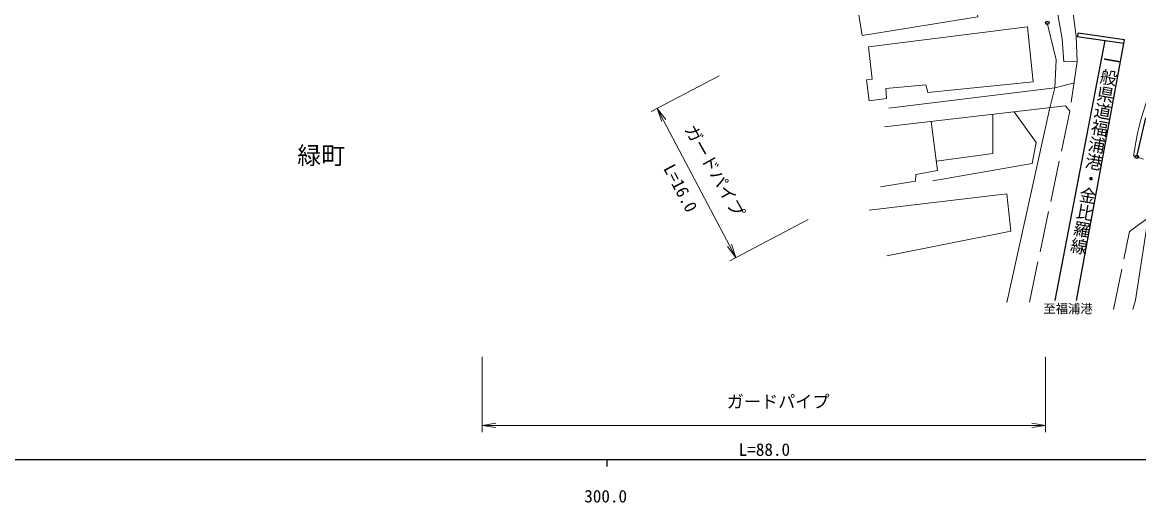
# Model space of a CAD drawing. Units: millimetres, scale not verified. Extents: x 40000 to 680000, y 20000 to 380000.
# Drawn here: x 282767 to 445586, y 198715 to 268808 of the extents above; entities that cross this region are included whole.
import ezdxf
from ezdxf.enums import TextEntityAlignment as Align

# ---------------------------------------------------------------- set-up
doc = ezdxf.new("R2010")
doc.units = ezdxf.units.MM
doc.header["$LTSCALE"] = 1000
doc.linetypes.add('DASHED', pattern=[7.5, 6, -1.5])
doc.layers.add('M-BMK-HTXT', color=7, linetype='Continuous')
for name, color, linetype, lineweight in [('M-STR-HTXT', 7, 'Continuous', 13), ('M-STR-STRC', 7, 'Continuous', 25), ('M-TTL-BAND', 7, 'Continuous', 25), ('M-WORK', 1, 'Continuous', 13)]:
    doc.layers.add(name, color=color, linetype=linetype, lineweight=lineweight)
doc.styles.add('@ＭＳ ゴシック', font='')
doc.styles.add('ＭＳ ゴシック', font='')
doc.styles.get('@ＭＳ ゴシック').set_extended_font_data('@MS Gothic')
doc.styles.get('ＭＳ ゴシック').set_extended_font_data('MS Gothic')

# ---------------------------------------------------------------- blocks, each defined once
blk = doc.blocks.new('open_arrow')
at = {"color": 0, "linetype": 'Continuous', "lineweight": -2}
blk.add_lwpolyline([(7.5, 1.25), (0, 0), (7.5, -1.25)], dxfattribs=at)

msp = doc.modelspace()

# ---------------------------------------------------------------- linework, layer by layer
at = {"layer": 'M-STR-HTXT'}
for p, q in [((384415, 261008), (374496, 255778)), ((375381, 256245), (386851, 234490)), ((397393, 240049), (385966, 234024)), ((349845, 220000), (349845, 209000)), ((431996, 220000), (431996, 209000)), ((349845, 210000), (431996, 210000))]:
    msp.add_line(p, q, dxfattribs=at)
at = {"layer": 'M-STR-STRC'}
for p, q in [((436742, 267223), (436630, 266718)), ((443497, 266262), (436742, 267223)), ((440653, 266151), (433375, 228193)), ((436507, 228219), (443497, 266262)), ((436630, 266718), (443405, 265764)), ((445354, 249413), (446637, 254861))]:
    msp.add_line(p, q, dxfattribs=at)
for centre in [(432262, 268726), (445297, 249170)]:
    msp.add_circle(centre, 250, dxfattribs=at)
at = {"layer": 'M-TTL-BAND'}
for p, q in [((40000, 205000), (579000, 205000)), ((368000, 205000), (368000, 204000))]:
    msp.add_line(p, q, dxfattribs=at)
at = {"layer": 'M-WORK'}
for p, q in [((435965, 270501), (436481, 266748)), ((433576, 263355), (432262, 268726)), ((434417, 266404), (433776, 269938)), ((406165, 265225), (429385, 268128)), ((429385, 268128), (430177, 260107)), ((434667, 263027), (434417, 266404)), ((436481, 266748), (436637, 263105)), ((406703, 260537), (406165, 265225)), ((433335, 259239), (433576, 263355)), ((436637, 263105), (434667, 263027)), ((405890, 260411), (406703, 260537)), ((406271, 257362), (405890, 260411)), ((414556, 259684), (408698, 259157)), ((408698, 259157), (408804, 257679)), ((409165, 256283), (433335, 259239)), ((414820, 258576), (414556, 259684)), ((430177, 260107), (414820, 258576)), ((432607, 256332), (433335, 259239)), ((433335, 259239), (436238, 259978)), ((408804, 257679), (406271, 257362)), ((408532, 253539), (434918, 256600)), ((426352, 227945), (432607, 256332)), ((427443, 255733), (430644, 251270)), ((434918, 256600), (435552, 255861)), ((416266, 247195), (415302, 254325)), ((424311, 249658), (424314, 255370)), ((430644, 251270), (430063, 248209)), ((416083, 248550), (424311, 249658)), ((446309, 248832), (444832, 249325)), ((430063, 248209), (415551, 245676)), ((413053, 245623), (413100, 246609)), ((413100, 246609), (416266, 247195)), ((407952, 244779), (413053, 245623)), ((406298, 241378), (426352, 243794)), ((426352, 243794), (426961, 238329)), ((445128, 228254), (446993, 240286)), ((426961, 238329), (408831, 234717)), ((444741, 226917), (445128, 228254))]:
    msp.add_line(p, q, dxfattribs=at)
msp.add_lwpolyline([(403931, 274982), (420795, 277727), (422114, 269622), (405250, 266878)], close=True, dxfattribs=at)
at = {"layer": 'M-WORK', "linetype": 'DASHED'}
for points in [[(436637, 263105), (435552, 255861), (429559, 227578)], [(441924, 226905), (444246, 238304), (446993, 240286)]]:
    msp.add_lwpolyline(points, dxfattribs=at)
at = {"layer": 'M-WORK'}
msp.add_open_spline([(444832, 249325), (445184, 251545), (445276, 252212), (445759, 254016), (446175, 255575), (446402, 256460), (447030, 257946), (447810, 259791), (448443, 260741), (449522, 262429), (450419, 263832), (450988, 264584), (452097, 265827), (453439, 267332), (454327, 268050), (455860, 269361), (457432, 270706), (458402, 271360), (460144, 272477), (460291, 272572), (460374, 272633), (460540, 272686), (460887, 272797), (461105, 272745), (461468, 272769), (462363, 272829), (462869, 272990), (463761, 272894), (465022, 272759), (465712, 272552), (466941, 272238), (468350, 271877), (469122, 271612), (470516, 271195), (472271, 270671), (473234, 270310), (474998, 269819), (476320, 269452), (477064, 269253), (478407, 268975), (479348, 268780), (479887, 268740), (480836, 268589), (480836, 268589), (480836, 268589), (480836, 268589)], degree=3, knots=[0, 0, 0, 0, 1, 1, 1, 2, 2, 2, 3, 3, 3, 4, 4, 4, 5, 5, 5, 6, 6, 6, 7, 7, 7, 8, 8, 8, 9, 9, 9, 10, 10, 10, 11, 11, 11, 12, 12, 12, 13, 13, 13, 14, 14, 14, 15, 15, 15, 15], dxfattribs=at)

# ---------------------------------------------------------------- block references
at = {"layer": 'M-STR-HTXT', "xscale": 267, "yscale": 267}
for p, rotation in [((375381, 256245), 297.8), ((386851, 234490), 117.8), ((431996, 210000), 180)]:
    msp.add_blockref('open_arrow', p, dxfattribs=dict(at, rotation=rotation))
msp.add_blockref('open_arrow', (349845, 210000), dxfattribs=at)

# ---------------------------------------------------------------- texts
at = {"layer": 'M-BMK-HTXT', "style": 'ＭＳ ゴシック'}
msp.add_text('緑町', height=2566, dxfattribs=at).set_placement((322861, 247331), align=Align.BOTTOM_LEFT)
at = {"layer": 'M-STR-HTXT'}
for s, rotation, style, p in [('一般県道福浦港・金比羅線', 260.083, '@ＭＳ ゴシック', (440379, 264721)), ('ガードパイプ', 299.235, 'ＭＳ ゴシック', (378798, 252969))]:
    msp.add_text(s, height=1833, rotation=rotation, dxfattribs=dict(at, style=style)).set_placement(p, align=Align.BOTTOM_LEFT)
at = {"layer": 'M-STR-HTXT', "style": 'ＭＳ ゴシック'}
msp.add_text('L=16.0', height=1833, rotation=297.8, dxfattribs=at).set_placement((377464, 243934), align=Align.BOTTOM_CENTER)
for s, height, p in [('至福浦港', 1320, (431678, 225966)), ('ガードパイプ', 1833, (385500, 212000))]:
    msp.add_text(s, height=height, dxfattribs=at).set_placement(p, align=Align.BOTTOM_LEFT)
msp.add_text('L=88.0', height=1833, dxfattribs=at).set_placement((391000, 205000), align=Align.BOTTOM_CENTER)
at = {"layer": 'M-TTL-BAND', "style": 'ＭＳ ゴシック'}
msp.add_text('300.0', height=1833, dxfattribs=at).set_placement((367844, 198195), align=Align.BOTTOM_CENTER)

doc.saveas('drawing.dxf')
